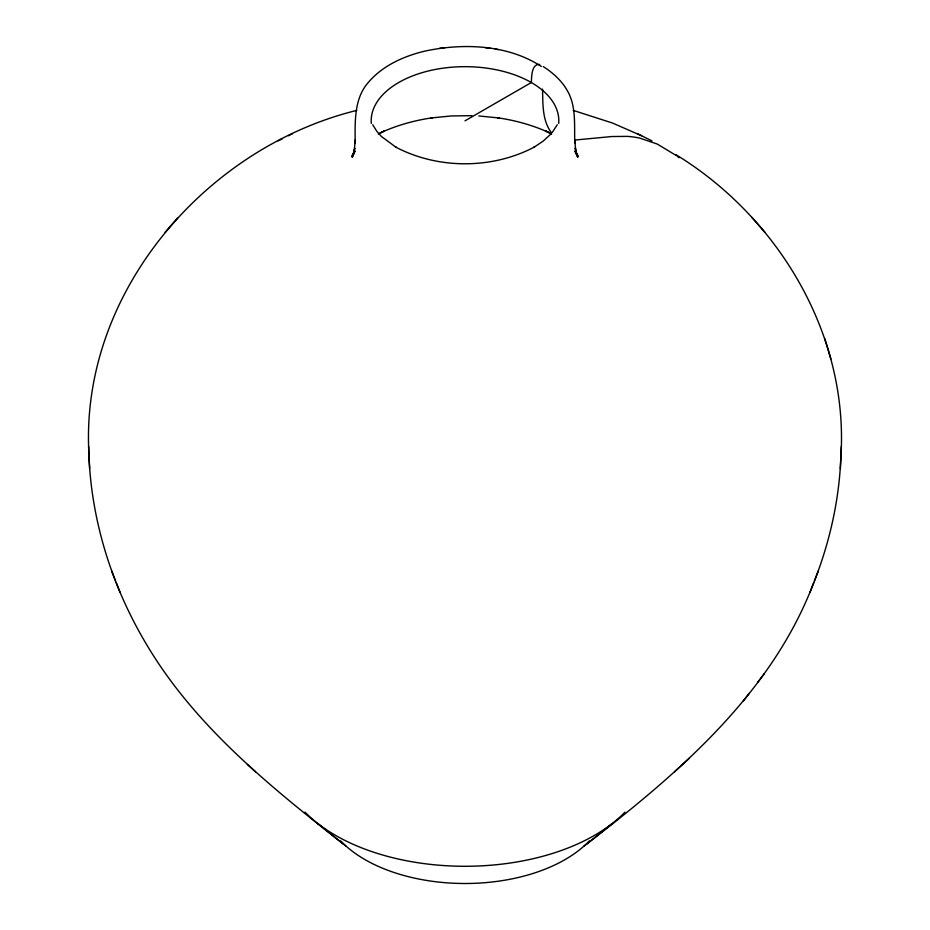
<?xml version="1.0" encoding="UTF-8"?>
<svg xmlns="http://www.w3.org/2000/svg" width="930" height="930" viewBox="0 0 930 930"><rect width="100%" height="100%" fill="white"/><g stroke="black" fill="none" stroke-linecap="round" stroke-linejoin="round"><path stroke-width="1.4" d="M89.117 457.025C78.19 295.74 203.658 148.114 356.783 110.391M814.436 580.959C829.769 541.818 839.127 500.154 840.813 458.118M840.883 457.025C848.881 335.312 778.689 217.62 676.238 154.857M840.36 468.755L841.336 446.365M354.783 148.103L353.935 153.334L355.307 139.872L355.179 142.988C355.097 122.562 353.726 98.917 368.292 82.468C382.532 65.681 403.527 56.277 424.557 51.185C462.989 42.838 507.931 44.524 541.341 66.472M354.714 148.416L352.284 157.205L355.027 150.881L352.051 156.821L353.865 153.648M584.145 846.033C676.505 774.853 771.272 694.826 813.762 582.622M809.937 592.445L818.307 570.997M557.268 124.748L552.257 132.444M353.656 153.555L352.121 155.577L354.551 152.415M743.082 701.336L749.208 693.373M757.752 682.225L764.193 673.843M165.121 232.244L178.025 217.504M551.223 133.664L543.201 141.104L533.843 147.37L534.483 146.998C492.051 169.376 437.949 169.376 395.517 146.998L396.157 147.37L381.486 136.524L376.755 131.2L372.732 124.748M674.529 771.784L689.456 758.159M586.493 844.208L612.242 823.503M465 120.83L531.344 82.526C531.669 76.818 531.379 63.775 539.726 64.414M378.347 134.071L384.148 131.037L380.126 132.99C396.692 125.318 414.443 120.377 432.497 117.773L430.73 118.005L451.178 115.959L471.917 115.669M278.024 140.907L282.406 138.744M288.37 135.757L292.508 133.711M444.703 47.651L439.727 48.302M574.519 140.093L611.894 136.524L627.401 136.385A216.702 125.12 -60 0 1 639.712 138.105L657.266 144.057L676.18 155.473M478.822 115.959L499.271 118.005L497.504 117.773C515.557 120.377 533.308 125.318 549.874 132.99L545.852 131.037L551.653 134.071M490.273 48.302L485.297 47.651M495.202 49.081L498.143 49.627M573.217 110.391L612.51 123.039L641.63 135.757M637.492 133.711L651.977 140.907M543.306 66.588C552.978 72.854 561.894 80.794 567.509 90.989C576.542 106.694 574.089 125.701 574.821 142.988L574.694 139.872L576.065 153.334L575.217 148.103M345.855 846.033C271.548 787.582 195.509 727.051 146.556 644.467C110.856 584.807 89.699 516.057 88.664 446.365M317.758 823.503L343.507 844.208M247.415 764.425L255.471 771.784M751.975 217.504L764.879 232.244M551.397 132.688C542.085 120.33 542.981 103.776 542.516 89.071M575.449 152.415L577.879 155.577L576.344 153.555M576.135 153.648L577.949 156.821L574.973 150.881L577.716 157.205L575.286 148.416M111.693 570.997L115.564 580.959M116.238 582.622L120.063 592.445M824.724 338.404L830.885 358.91M89.187 458.118L89.64 468.755M371.291 123.411A93.814 54.161 0 0 1 465 66.669A93.814 54.161 0 0 1 558.709 123.411M677.156 156.217A344.123 198.683 -60 0 1 679.086 157.728M589.271 840.929A141.593 81.747 0 0 1 465 883.5A141.593 81.747 0 0 1 340.729 840.929M624.983 812.123A183.315 105.834 0 0 1 465 866.283A183.315 105.834 0 0 1 305.017 812.123"/></g></svg>
